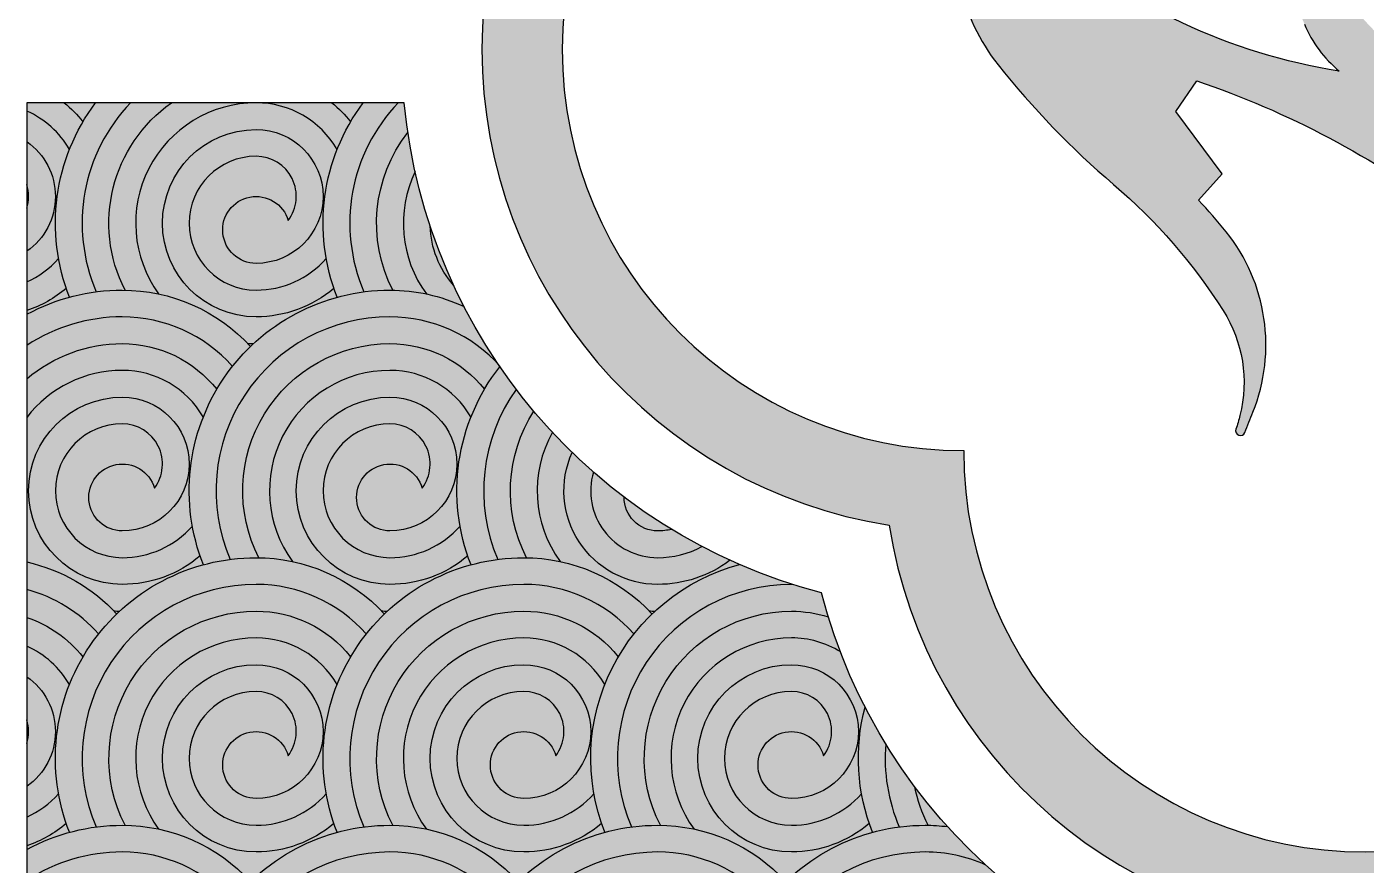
# Model space of a CAD drawing. Extents: x 46226 to 52544, y 29429 to 32275.
# Drawn here: x 46227 to 46728, y 30954 to 31267 of the extents above; entities that cross this region are included whole.
import ezdxf

# ---------------------------------------------------------------- set-up
doc = ezdxf.new("R2010")
doc.units = 0
doc.header["$LTSCALE"] = 1000
doc.header["$MEASUREMENT"] = 0

# ---------------------------------------------------------------- blocks, each defined once
blk = doc.blocks.new('dmgyxywl')
h = blk.add_hatch(color=42)
h.dxf.hatch_style = 1
edge = h.paths.add_edge_path()
edge.add_line((0, -474.5196833667105), (0, -490.5905363818347))
edge.add_arc((-14.33724626977346, -495.0000000000036), 15.00000000000276, -17.09543913810751, 17.09543913812081, ccw=False)
edge.add_line((0, -499.409463618169), (7.275957614183426e-12, -515.4803166332931))
edge.add_arc((-14.33724626977346, -495.0000000000036), 25.00000000000041, 304.9939439770472, 415.0060560229712)
edge = h.paths.add_edge_path()
edge.add_line((0, -526.9287232660536), (0, -537.6549337052602))
edge.add_arc((-14.33724626975891, -495.0000000000036), 44.99999999999771, 288.5786107315354, 310.231549833645)
edge.add_arc((85.66275373021199, -505.0000000000437), 74.99999999997632, 190.1626203549442, 198.9492762169959, ccw=False)
edge.add_arc((-14.33724626976618, -495), 35.00000000000316, 294.18194630463165, 318.409240233314, ccw=False)
edge = h.paths.add_edge_path()
edge.add_line((7.275957614183426e-12, -460), (0, -463.0712767339501))
edge.add_arc((-14.33724626976618, -495.0000000000073), 35.00000000000311, 30.169573491679216, 65.81805369537079, ccw=False)
edge.add_arc((85.66275373026292, -505.0000000000146), 75.00000000002514, 149.6295375079852, 158.4161933700318, ccw=False)
edge.add_arc((-14.33724626976618, -495.0000000000109), 45.00000000000598, 38.34726389134529, 51.05755873102982)
edge.add_line((13.94702497769322, -460), (7.275957614183426e-12, -460))
h = blk.add_hatch(color=42)
h.dxf.hatch_style = 1
h.paths.add_polyline_path([(85.66275373023382, -470.0000000000036, 1), (85.66275373022654, -540.0000000000036, 0.1773689056997282), (114.7272715136933, -529.3548221653837, -0.03835781439934827), (111.8394341135936, -518.2331961664277, -0.2144235957345806), (85.66275373024109, -530.0000000000036, -1), (85.66275373022654, -480.0000000000036, -0.6180339887500126), (97.66275373023382, -504.0000000000073, 2.000000000000271), (85.66275373022654, -520.0000000000036, 1)])
edge = h.paths.add_edge_path()
edge.add_line((38.75859613199282, -460), (25.66275373024109, -460))
edge.add_arc((85.66275373024109, -505.0000000000109), 75.00000000000769, 143.1301023541493, 201.6246339271363)
edge.add_arc((35.66275373023382, -605.0000000000109), 75.00000000000679, 97.45561070894001, 105.2452637187024, ccw=False)
edge.add_arc((85.66275373022654, -505.0000000000036), 65.00000000000031, 136.1869385395942, 203.2267108443493, ccw=False)
edge = h.paths.add_edge_path()
edge.add_line((85.66275373024109, -460.0000000000036), (54.03997712854471, -460))
edge.add_arc((85.66275373021926, -504.9999999999927), 54.99999999998902, 125.0968012275811, 207.0449473588073)
edge.add_arc((35.66275373023382, -595.0000000000109), 65.00000000000489, 77.9378990770116, 89.10593422333181, ccw=False)
edge.add_arc((85.66275373023382, -505.0000000000036), 44.99999999999861, 89.99999999999068, 215.9760102486712, ccw=False)
h = blk.add_hatch()
h.set_pattern_fill('ANSI31', color=42, scale=100)
h.set_pattern_definition([(45, (-46450.44316623981, -30309.35153722623), (-112.2532015133644, 112.2532015133644), [])])
h.paths.add_polyline_path([(113.9470249776932, -460), (85.66275373023382, -460.0000000000036, -0.2671563228268846), (115.921716911238, -477.4103681900124, -0.03835781439931608), (120.9546715903343, -467.080821398984, 0.05551605231046324)])
h = blk.add_hatch(color=42)
h.dxf.hatch_style = 1
edge = h.paths.add_edge_path()
edge.add_arc((350.0000000007858, -440.0000000023683), 210.0000000000011, 198.3520782319584, 204.8083010738464)
edge.add_arc((185.6627537302265, -505.0000000000036), 35, 181.8331419933574, 221.3272373061817, ccw=False)
edge = h.paths.add_edge_path()
edge.add_arc((349.999999999498, -439.999999996704), 210.0000000000011, 188.5274287123398, 192.5607268620577)
edge.add_arc((185.6627537302338, -505.0000000000036), 44.99999999999861, 154.5600682562502, 215.9760102486712)
edge.add_arc((135.6627537302338, -595.0000000000109), 65.00000000000489, 77.93789907701158, 89.10593422333179)
edge.add_arc((185.6627537302193, -504.9999999999927), 54.99999999998902, 142.001032661759, 207.0449473588073, ccw=False)
edge = h.paths.add_edge_path()
edge.add_line((138.7585961319928, -460), (125.6627537302411, -460))
edge.add_arc((185.6627537302411, -505.0000000000109), 75.00000000000769, 143.1301023541493, 201.6246339271363)
edge.add_arc((135.6627537302338, -605.0000000000109), 75.00000000000679, 97.45561070894001, 105.2452637187024, ccw=False)
edge.add_arc((185.6627537302265, -505.0000000000036), 65.00000000000031, 136.1869385395942, 203.2267108443493, ccw=False)
h = blk.add_hatch(color=42)
h.dxf.hatch_style = 1
h.paths.add_polyline_path([(35.66275373023382, -570.0000000000036, 1), (35.66275373022654, -640.0000000000036, 0.1773689056997282), (64.72727151369327, -629.3548221653837, -0.03835781439934827), (61.8394341135936, -618.2331961664277, -0.2144235957345806), (35.66275373024109, -630.0000000000036, -1), (35.66275373022654, -580.0000000000036, -0.6180339887500126), (47.66275373023382, -604.0000000000073, 2.000000000000271), (35.66275373022654, -620.0000000000036, 1)])
edge = h.paths.add_edge_path()
edge.add_line((0, -539.0214580611537), (0, -550.6569415989798))
edge.add_arc((35.66275373022654, -605.0000000000036), 65.00000000000031, 90.00000000001279, 123.27497763865821, ccw=False)
edge.add_arc((35.66275373022654, -595.0000000000073), 55.00000000000279, 41.56798078502362, 90.00000000001518, ccw=False)
edge.add_arc((135.6627537302193, -605.0000000000437), 75.00000000001478, 134.0065524864345, 141.6907281251619, ccw=False)
edge.add_arc((35.66275373022654, -595.0000000000073), 65.00000000000321, 42.53726890509537, 90.00000000011543)
edge.add_arc((35.66275373024109, -605.0000000000109), 75.00000000000769, 90.00000000011117, 118.3921303085559)
edge = h.paths.add_edge_path()
edge.add_line((0, -563.129150995268), (0, -577.5560936385446))
edge.add_arc((35.66275373023382, -605.0000000000036), 44.99999999999861, 89.99999999999068, 142.4202877184923, ccw=False)
edge.add_arc((35.66275373023382, -595.0000000000073), 35.00000000000311, 30.169573491679216, 89.99999999998812, ccw=False)
edge.add_arc((135.6627537302629, -605.0000000000146), 75.00000000002514, 149.6295375079852, 158.4161933700318, ccw=False)
edge.add_arc((35.66275373023382, -595.0000000000109), 45.00000000000598, 38.34726389134529, 89.99999999991662)
edge.add_arc((35.66275373021926, -604.9999999999927), 54.99999999998902, 89.99999999991662, 130.4221084661367)
h = blk.add_hatch(color=42)
h.dxf.hatch_style = 1
h.paths.add_polyline_path([(135.6627537302993, -550.0000000000036, 0.5602845657230627), (86.6769980177487, -630.0079134930675, -0.04876835376769231), (99.24591741510085, -631.4350909360401, -0.6126568142648919), (135.6627537302411, -560.0000000000036, -0.2671563228269033), (165.921716911238, -577.4103681900197, -0.03835781439933054), (170.9546715903416, -567.080821398984, 0.2292727617895306)], flags=17)
h.paths.add_polyline_path([(135.6627537302338, -570.0000000000036, 1), (135.6627537302265, -640.0000000000036, 0.1773689056997282), (164.7272715136933, -629.3548221653837, -0.03835781439934827), (161.8394341135936, -618.2331961664277, -0.2144235957345806), (135.6627537302411, -630.0000000000036, -1), (135.6627537302265, -580.0000000000036, -0.6180339887500126), (147.6627537302338, -604.0000000000073, 2.000000000000271), (135.6627537302265, -620.0000000000036, 1)])
edge = h.paths.add_edge_path()
edge.add_arc((349.9999999974752, -439.9999999951142), 210.0000000000011, 207.2571549116501, 214.0917576931203)
edge.add_arc((135.6627537302265, -595.0000000000073), 55.00000000000279, 42.68872611554921, 90.00000000001515)
edge.add_arc((135.6627537302265, -605.0000000000036), 65.00000000000031, 90.00000000001283, 203.2267108443493)
edge.add_arc((85.66275373023382, -705.0000000000109), 75.00000000000679, 97.45561070893994, 105.2452637187024)
edge.add_arc((135.6627537302411, -605.0000000000109), 75.00000000000769, 90.00000000011107, 201.6246339271363, ccw=False)
edge.add_arc((135.6627537302265, -595.0000000000073), 65.00000000000321, 64.81948088036933, 90.00000000011539, ccw=False)
h = blk.add_hatch(color=42)
h.dxf.hatch_style = 1
edge = h.paths.add_edge_path()
edge.add_arc((350.0000000012224, -440.0000000009495), 210.0000000000011, 232.8442596566109, 238.7033793926367)
edge.add_arc((235.6627537302265, -595.0000000000036), 25, 270.00000000000836, 282.1195777725155, ccw=False)
edge.add_arc((235.6627537302265, -607.5), 12.50000000000193, 179.400954866429, 270, ccw=False)
edge = h.paths.add_edge_path()
edge.add_arc((349.999999995096, -439.9999999941938), 210.0000000000011, 220.1063741315595, 222.9671742478293)
edge.add_arc((235.6627537302338, -605.0000000000036), 44.99999999999861, 150.9243801974241, 215.9760102486712)
edge.add_arc((185.6627537302338, -695.0000000000109), 65.00000000000489, 77.93789907701158, 89.10593422333179)
edge.add_arc((235.6627537302193, -604.9999999999927), 54.99999999998902, 147.2963473077436, 207.0449473588073, ccw=False)
edge = h.paths.add_edge_path()
edge.add_arc((350.0000000010186, -440.000000001517), 210.0000000000011, 214.3952077335923, 217.2517745136137)
edge.add_arc((235.6627537302265, -605.0000000000036), 65.00000000000031, 144.3511009191486, 203.2267108443493)
edge.add_arc((185.6627537302338, -705.0000000000109), 75.00000000000679, 97.45561070893994, 105.2452637187024)
edge.add_arc((235.6627537302411, -605.0000000000109), 75.00000000000769, 141.808949902365, 201.6246339271362, ccw=False)
edge = h.paths.add_edge_path()
edge.add_arc((349.9999999981883, -439.9999999990614), 210.0000000000011, 242.2465381087748, 245.4302391206536)
edge.add_arc((235.6627537302265, -595.0000000000109), 44.99999999999141, 270.00000000000927, 306.9002460413659, ccw=False)
edge.add_arc((235.662753731347, -605.0000000017244), 34.99999999827942, 155.8470897932457, 269.9999999981777, ccw=False)
edge.add_arc((349.9999999945358, -439.9999999948559), 209.999999999902, 225.8500015004357, 228.7958001251271)
edge.add_arc((235.6627537302338, -605), 25.00000000000248, 163.7326117115978, 270.0000000000167)
edge.add_arc((235.6627537302411, -595.0000000000073), 34.99999999999507, 269.9999999999999, 298.2142874545871)
h = blk.add_hatch(color=42)
h.dxf.hatch_style = 1
h.paths.add_polyline_path([(85.66275373009557, -630.0000000000036, 0.5296103715122856), (15.94139418023406, -732.6393202250074, -0.03400186756233257), (25.93090059186216, -730.6340734308214, -0.5385948708638986), (85.66275373021199, -640.0000000000036, -0.2145275598044311), (126.8120488795903, -658.5070485064498, -0.03354111080086578), (133.5572063761792, -651.055473540564, 0.2101075844913805)])
h.paths.add_polyline_path([(85.6627537302993, -650.0000000000036, 0.5602845657230627), (36.6769980177487, -730.0079134930675, -0.04876835376769231), (49.24591741510085, -731.4350909360401, -0.6126568142648919), (85.66275373024109, -660.0000000000036, -0.2671563228269033), (115.921716911238, -677.4103681900197, -0.03835781439933054), (120.9546715903416, -667.080821398984, 0.2292727617895306)], flags=17)
h.paths.add_polyline_path([(85.66275373023382, -670.0000000000036, 1), (85.66275373022654, -740.0000000000036, 0.1773689056997282), (114.7272715136933, -729.3548221653837, -0.03835781439934827), (111.8394341135936, -718.2331961664277, -0.2144235957345806), (85.66275373024109, -730.0000000000036, -1), (85.66275373022654, -680.0000000000036, -0.6180339887500126), (97.66275373023382, -704.0000000000073, 2.000000000000271), (85.66275373022654, -720.0000000000036, 1)])
h = blk.add_hatch(color=42)
h.dxf.hatch_style = 1
h.paths.add_polyline_path([(185.6627537300956, -630.0000000000036, 0.5296103715122856), (115.9413941802341, -732.6393202250074, -0.03400186756233257), (125.9309005918622, -730.6340734308214, -0.5385948708638986), (185.662753730212, -640.0000000000036, -0.2145275598044311), (226.8120488795903, -658.5070485064498, -0.03354111080086578), (233.5572063761792, -651.055473540564, 0.2101075844913805)])
h.paths.add_polyline_path([(185.6627537302993, -650.0000000000036, 0.5602845657230627), (136.6769980177487, -730.0079134930675, -0.04876835376769231), (149.2459174151008, -731.4350909360401, -0.6126568142648919), (185.6627537302411, -660.0000000000036, -0.2671563228269033), (215.921716911238, -677.4103681900197, -0.03835781439933054), (220.9546715903416, -667.080821398984, 0.2292727617895306)], flags=17)
h.paths.add_polyline_path([(185.6627537302338, -670.0000000000036, 1), (185.6627537302265, -740.0000000000036, 0.1773689056997282), (214.7272715136933, -729.3548221653837, -0.03835781439934827), (211.8394341135936, -718.2331961664277, -0.2144235957345806), (185.6627537302411, -730.0000000000036, -1), (185.6627537302265, -680.0000000000036, -0.6180339887500126), (197.6627537302338, -704.0000000000073, 2.000000000000271), (185.6627537302265, -720.0000000000036, 1)])
h = blk.add_hatch(color=42)
h.dxf.hatch_style = 1
edge = h.paths.add_edge_path()
edge.add_line((0, -726.9287232660572), (0, -737.6549337052602))
edge.add_arc((-14.33724626976618, -695.0000000000036), 44.9999999999965, 288.5786107315441, 310.231549833652)
edge.add_arc((85.66275373021926, -705.0000000000437), 74.99999999997992, 190.1626203549432, 198.9492762169941, ccw=False)
edge.add_arc((-14.33724626975891, -695.0000000000073), 34.99999999999623, 294.1819463046232, 318.40924023331496, ccw=False)
edge = h.paths.add_edge_path()
edge.add_line((0, -652.3450662947434), (0, -663.0712767339501))
edge.add_arc((-14.33724626976618, -695.0000000000073), 35.00000000000311, 30.169573491679216, 65.81805369537079, ccw=False)
edge.add_arc((85.66275373026292, -705.0000000000146), 75.00000000002514, 149.6295375079852, 158.4161933700318, ccw=False)
edge.add_arc((-14.33724626976618, -695.0000000000109), 45.00000000000598, 38.34726389134529, 71.42138926846027)
edge = h.paths.add_edge_path()
edge.add_line((0, -631.6009198063621), (0, -641.9015690495544))
edge.add_arc((-14.33724626977346, -695.0000000000073), 55.00000000000279, 41.56798078502362, 74.88975112758868, ccw=False)
edge.add_arc((85.66275373021926, -705.0000000000437), 75.00000000001478, 134.0065524864345, 141.6907281251619, ccw=False)
edge.add_arc((-14.33724626977346, -695.0000000000073), 65.00000000000321, 42.53726890509537, 77.25730859235617)
edge = h.paths.add_edge_path()
edge.add_line((0, -699.4094636181871), (0, -715.4803166332968))
edge.add_arc((-14.33724626977346, -695.0000000000073), 24.99999999999926, 304.9939439770336, 415.0060560229712)
edge.add_line((0, -674.5196833667142), (-1.455191522836685e-11, -690.5905363817947))
edge.add_arc((-14.33724626977346, -695.0000000000109), 15.00000000000522, -17.0954391381473, 17.095439138309814, ccw=False)
h = blk.add_hatch(color=42)
h.dxf.hatch_style = 1
h.paths.add_polyline_path([(285.6627537302338, -670.0000000000036, 1), (285.6627537302265, -740.0000000000036, 0.1773689056997282), (314.7272715136933, -729.3548221653837, -0.03835781439934827), (311.8394341135936, -718.2331961664277, -0.2144235957345806), (285.6627537302411, -730.0000000000036, -1), (285.6627537302265, -680.0000000000036, -0.6180339887500126), (297.6627537302338, -704.0000000000073, 2.000000000000271), (285.6627537302265, -720.0000000000036, 1)])
edge = h.paths.add_edge_path()
edge.add_arc((350.0000000116706, -440.0000000050968), 210.0000000000011, 246.4872624247946, 252.2479851022541)
edge.add_arc((285.6627537302265, -695.0000000000073), 55.00000000000279, 89.67840221010009, 90.00000000001515)
edge.add_arc((285.6627537302265, -705.0000000000036), 65.00000000000031, 90.00000000001283, 203.2267108443493)
edge.add_arc((235.6627537302338, -805.0000000000109), 75.00000000000679, 97.45561070893994, 105.2452637187024)
edge.add_arc((285.6627537302411, -705.0000000000109), 75.00000000000769, 105.02486813254791, 201.6246339271363, ccw=False)
edge = h.paths.add_edge_path()
edge.add_arc((500.0000000029031, -590.0000000068867), 209.9999999999997, 197.2147984425245, 200.961461326992)
edge.add_arc((285.6627537302338, -695.0000000000073), 35.00000000000311, 58.60106654410788, 89.99999999998808)
edge.add_arc((285.6627537302338, -705.0000000000036), 44.99999999999861, 89.99999999999073, 215.9760102486712)
edge.add_arc((235.6627537302338, -795.0000000000109), 65.00000000000489, 77.93789907701158, 89.10593422333179)
edge.add_arc((285.6627537302193, -704.9999999999927), 54.99999999998902, 89.99999999991661, 207.0449473588073, ccw=False)
edge.add_arc((285.6627537302338, -695.0000000000109), 45.00000000000598, 72.21531473276241, 89.99999999991661, ccw=False)
h = blk.add_hatch(color=42)
h.dxf.hatch_style = 1
edge = h.paths.add_edge_path()
edge.add_arc((350.0000001469234, -440.0000000642794), 210.0000000000011, 246.3764536445549, 246.4872623854307)
edge.add_arc((285.6627537302338, -705.0000000000109), 75.00000000000679, 105.024868130685, 105.2452637187024)
edge.add_arc((335.6627537302411, -605.0000000000109), 75.00000000000769, 201.4294161617246, 201.6246339271362, ccw=False)
h = blk.add_hatch(color=42)
h.dxf.hatch_style = 1
edge = h.paths.add_edge_path()
edge.add_arc((500.0000000011787, -589.9999999990905), 209.9999999999998, 216.7293485216117, 222.0048556837943)
edge.add_arc((335.6627537302338, -795.0000000000109), 65.00000000000489, 82.67374554310362, 89.10593422333179)
edge.add_arc((385.6627537302193, -704.9999999999927), 54.99999999998902, 191.0987277790863, 207.0449473588073, ccw=False)
edge = h.paths.add_edge_path()
edge.add_arc((499.9999999967622, -589.9999999912034), 209.9999999999997, 207.1562511966931, 211.4684996610558)
edge.add_arc((385.6627537302265, -705.0000000000036), 65.00000000000031, 175.2577607617339, 203.2267108443493)
edge.add_arc((335.6627537302338, -805.0000000000109), 75.00000000000679, 97.45561070893994, 105.2452637187024)
edge.add_arc((385.6627537302411, -705.0000000000109), 75.00000000000769, 165.2050195388927, 201.6246339271363, ccw=False)
h = blk.add_hatch(color=42)
h.dxf.hatch_style = 1
h.paths.add_polyline_path([(35.66275373023382, -770.0000000000036, 1), (35.66275373022654, -840.0000000000036, 0.1773689056997282), (64.72727151369327, -829.3548221653837, -0.03835781439934827), (61.8394341135936, -818.2331961664277, -0.2144235957345806), (35.66275373024109, -830.0000000000036, -1), (35.66275373022654, -780.0000000000036, -0.6180339887500126), (47.66275373023382, -804.0000000000073, 2.000000000000271), (35.66275373022654, -820.0000000000036, 1)])
edge = h.paths.add_edge_path()
edge.add_line((0, -763.129150995268), (0, -777.5560936385446))
edge.add_arc((35.66275373023382, -805.0000000000036), 44.99999999999861, 89.99999999999068, 142.4202877184923, ccw=False)
edge.add_arc((35.66275373023382, -795.0000000000073), 35.00000000000311, 30.169573491679216, 89.99999999998812, ccw=False)
edge.add_arc((135.6627537302629, -805.0000000000146), 75.00000000002514, 149.6295375079852, 158.4161933700318, ccw=False)
edge.add_arc((35.66275373023382, -795.0000000000109), 45.00000000000598, 38.34726389134529, 89.99999999991662)
edge.add_arc((35.66275373021926, -804.9999999999927), 54.99999999998902, 89.99999999991662, 130.4221084661367)
edge = h.paths.add_edge_path()
edge.add_line((0, -739.0214580611537), (0, -750.6569415989798))
edge.add_arc((35.66275373022654, -805.0000000000036), 65.00000000000031, 90.00000000001279, 123.27497763865821, ccw=False)
edge.add_arc((35.66275373022654, -795.0000000000073), 55.00000000000279, 41.56798078502362, 90.00000000001518, ccw=False)
edge.add_arc((135.6627537302193, -805.0000000000437), 75.00000000001478, 134.0065524864345, 141.6907281251619, ccw=False)
edge.add_arc((35.66275373022654, -795.0000000000073), 65.00000000000321, 42.53726890509537, 90.00000000011543)
edge.add_arc((35.66275373024109, -805.0000000000109), 75.00000000000769, 90.00000000011117, 118.3921303085559)
h = blk.add_hatch(color=42)
h.dxf.hatch_style = 1
h.paths.add_polyline_path([(135.6627537300956, -730.0000000000036, 0.5296103715122856), (65.94139418023406, -832.6393202250074, -0.03400186756233257), (75.93090059186216, -830.6340734308214, -0.5385948708638986), (135.662753730212, -740.0000000000036, -0.2145275598044311), (176.8120488795903, -758.5070485064498, -0.03354111080086578), (183.5572063761792, -751.055473540564, 0.2101075844913805)])
h.paths.add_polyline_path([(135.6627537302993, -750.0000000000036, 0.5602845657230627), (86.6769980177487, -830.0079134930675, -0.04876835376769231), (99.24591741510085, -831.4350909360401, -0.6126568142648919), (135.6627537302411, -760.0000000000036, -0.2671563228269033), (165.921716911238, -777.4103681900197, -0.03835781439933054), (170.9546715903416, -767.080821398984, 0.2292727617895306)], flags=17)
h.paths.add_polyline_path([(135.6627537302338, -770.0000000000036, 1), (135.6627537302265, -840.0000000000036, 0.1773689056997282), (164.7272715136933, -829.3548221653837, -0.03835781439934827), (161.8394341135936, -818.2331961664277, -0.2144235957345806), (135.6627537302411, -830.0000000000036, -1), (135.6627537302265, -780.0000000000036, -0.6180339887500126), (147.6627537302338, -804.0000000000073, 2.000000000000271), (135.6627537302265, -820.0000000000036, 1)])
h = blk.add_hatch(color=42)
h.dxf.hatch_style = 1
h.paths.add_polyline_path([(235.6627537300956, -730.0000000000036, 0.5296103715122856), (165.9413941802341, -832.6393202250074, -0.03400186756233257), (175.9309005918622, -830.6340734308214, -0.5385948708638986), (235.662753730212, -740.0000000000036, -0.2145275598044311), (276.8120488795903, -758.5070485064498, -0.03354111080086578), (283.5572063761792, -751.055473540564, 0.2101075844913805)])
h.paths.add_polyline_path([(235.6627537302993, -750.0000000000036, 0.5602845657230627), (186.6769980177487, -830.0079134930675, -0.04876835376769231), (199.2459174151008, -831.4350909360401, -0.6126568142648919), (235.6627537302411, -760.0000000000036, -0.2671563228269033), (265.921716911238, -777.4103681900197, -0.03835781439933054), (270.9546715903416, -767.080821398984, 0.2292727617895306)], flags=17)
h.paths.add_polyline_path([(235.6627537302338, -770.0000000000036, 1), (235.6627537302265, -840.0000000000036, 0.1773689056997282), (264.7272715136933, -829.3548221653837, -0.03835781439934827), (261.8394341135936, -818.2331961664277, -0.2144235957345806), (235.6627537302411, -830.0000000000036, -1), (235.6627537302265, -780.0000000000036, -0.6180339887500126), (247.6627537302338, -804.0000000000073, 2.000000000000271), (235.6627537302265, -820.0000000000036, 1)])
h = blk.add_hatch(color=42)
h.dxf.hatch_style = 1
h.paths.add_polyline_path([(335.6627537302993, -750.0000000000036, 0.5602845657230627), (286.6769980177487, -830.0079134930675, -0.04876835376769231), (299.2459174151008, -831.4350909360401, -0.6126568142648919), (335.6627537302411, -760.0000000000036, -0.2671563228269033), (365.921716911238, -777.4103681900197, -0.03835781439933054), (370.9546715903416, -767.080821398984, 0.2292727617895306)], flags=17)
h.paths.add_polyline_path([(335.6627537302338, -770.0000000000036, 1), (335.6627537302265, -840.0000000000036, 0.1773689056997282), (364.7272715136933, -829.3548221653837, -0.03835781439934827), (361.8394341135936, -818.2331961664277, -0.2144235957345806), (335.6627537302411, -830.0000000000036, -1), (335.6627537302265, -780.0000000000036, -0.6180339887500126), (347.6627537302338, -804.0000000000073, 2.000000000000271), (335.6627537302265, -820.0000000000036, 1)])
edge = h.paths.add_edge_path()
edge.add_arc((499.9999999974971, -589.9999999947286), 209.9999999999997, 222.0048556864523, 227.4749411573801)
edge.add_arc((335.6627537302265, -795.0000000000073), 55.00000000000279, 65.97139135231653, 90.00000000001515)
edge.add_arc((335.6627537302265, -805.0000000000036), 65.00000000000031, 90.00000000001283, 203.2267108443493)
edge.add_arc((285.6627537302338, -905.0000000000109), 75.00000000000679, 97.45561070893994, 105.2452637187024)
edge.add_arc((335.6627537302411, -805.0000000000109), 75.00000000000769, 90.00000000011107, 201.6246339271363, ccw=False)
edge.add_arc((335.6627537302265, -795.0000000000073), 65.00000000000321, 82.67374554029249, 90.00000000011539, ccw=False)
at = {"color": 42}
for points in [[(15.94139418023406, -532.6393202250074, -0.2609209947153593), (25.66275373024109, -460, -0.2609209947153593)], [(13.94702497769322, -460, -0.0555160523104347), (20.95467159033433, -467.0808213989803)], [(38.75859613199282, -460, 0.3011551077134054), (25.93090059186216, -530.6340734308214)], [(36.6769980177487, -530.0079134930675, -0.3736268179521455), (54.03997712853743, -460, -0.3736268179521455)], [(115.921716911238, -477.410368190016, 0.2671563228269426), (85.66275373023382, -460.0000000000036, 0.6126568142647957), (49.24591741509357, -531.4350909360364)], [(115.9413941802341, -532.6393202250074, -0.2609209947153593), (125.6627537302411, -460, -0.2609209947153593)], [(113.9470249776932, -460, -0.0555160523104347), (120.9546715903343, -467.0808213989803)], [(138.7585961319928, -460, 0.3011551077134054), (125.9309005918622, -530.6340734308214)], [(15.92171691123804, -477.410368190016, 0.156812550290254), (0, -463.0712767339537, 0.156812550290254)], [(114.7272715136933, -529.3548221653837, -0.1773689056996906), (85.66275373023382, -540.0000000000036, -1), (85.66275373023382, -470.0000000000036, -1), (85.66275373023382, -520.0000000000036, -2.000000000000667), (97.66275373023382, -504.0000000000073, 0.6180339887498865), (85.66275373023382, -480.0000000000036, 1), (85.66275373023382, -530.0000000000036, 0.2144235957345824), (111.8394341135863, -518.2331961664277)], [(0, -474.5196833667069, -0.5206342226611985), (0, -515.4803166333004)], [(136.6769980177487, -530.0079134930675, -0.2916813241034324), (142.3215519916048, -471.1394000074943, -0.2916813241034324)], [(145.0261278226753, -485.669592998358, 0.2745820453008874), (149.2459174150936, -531.4350909360364)], [(0, -499.4094636181944, 0.150302573651196), (0, -490.5905363818201, 0.150302573651196)], [(159.3794933501849, -528.1125555444378, -0.1740518054055005), (150.6806658899513, -506.1196116891842, -0.1740518054055005)], [(0, -526.9287232660499, 0.1061070528213741), (11.83943411358632, -518.2331961664277)], [(14.72727151369327, -529.3548221653837, -0.09476089069830619), (0, -537.6549337052638, -0.09476089069830619)], [(0, -539.0214580611573, -0.1245217137769946), (35.66275373023382, -530.0000000000036, -0.2101075844907978), (83.55720637617196, -551.0554735405567)], [(65.94139418023406, -632.6393202250074, -0.5296103715129522), (135.6627537302338, -530.0000000000036, -0.1103149912281458), (163.3184090835857, -536.1768351159517, -0.1103149912281458)], [(76.8120488795903, -558.5070485064498, 0.2145275598043499), (35.66275373023382, -540.0000000000036, 0.146218353258517), (0, -550.6569415989761, 0.146218353258517)], [(176.8120488795903, -558.5070485064498, 0.2145275598043432), (135.6627537302338, -540.0000000000036, 0.5385948708639797), (75.93090059186216, -630.6340734308214)], [(0, -563.1291509952644, -0.1782266590704422), (35.66275373023382, -550.0000000000036, -0.2292727617898945), (70.95467159033433, -567.0808213989803)], [(86.6769980177487, -630.0079134930675, -0.5602845657226486), (135.6627537302338, -550.0000000000036, -0.2292727617898945), (170.9546715903343, -567.0808213989803, -0.2292727617898945)], [(82.45694853593886, -549.8856637809513, 0.01238804775090993), (84.68404237934737, -549.9893556754505, 0.01238804775090993)], [(65.92171691123804, -577.410368190016, 0.2671563228269722), (35.66275373023382, -560.0000000000036, 0.2328006070453014), (0, -577.5560936385409, 0.2328006070453014)], [(165.921716911238, -577.410368190016, 0.2671563228269426), (135.6627537302338, -560.0000000000036, 0.6126568142647957), (99.24591741509357, -631.4350909360364)], [(165.9413941802341, -632.6393202250074, -0.2670874066706167), (176.7162425630231, -558.6285775373144, -0.2670874066706167)], [(64.72727151369327, -629.3548221653837, -0.1773689056996906), (35.66275373023382, -640.0000000000036, -1), (35.66275373023382, -570.0000000000036, -1), (35.66275373023382, -620.0000000000036, -2.000000000000667), (47.66275373023382, -604.0000000000073, 0.6180339887498865), (35.66275373023382, -580.0000000000036, 1), (35.66275373023382, -630.0000000000036, 0.2144235957345824), (61.83943411358632, -618.2331961664277)], [(164.7272715136933, -629.3548221653837, -0.1773689056996906), (135.6627537302338, -640.0000000000036, -1), (135.6627537302338, -570.0000000000036, -1), (135.6627537302338, -620.0000000000036, -2.000000000000667), (147.6627537302338, -604.0000000000073, 0.6180339887498865), (135.6627537302338, -580.0000000000036, 1), (135.6627537302338, -630.0000000000036, 0.2144235957345824), (161.8394341135863, -618.2331961664277)], [(182.8435163399699, -567.1169145724452, 0.2626977360375651), (175.9309005918622, -630.6340734308214)], [(186.6769980177487, -630.0079134930675, -0.266773841516559), (189.3815550793588, -575.2838318176982, -0.266773841516559)], [(196.3336948246069, -583.1316409943975, 0.2917178531731591), (199.2459174150936, -631.4350909360364)], [(262.6818184009535, -630.985693606206, -0.1624135700947263), (235.6627537302338, -640.0000000000036, -0.5438198996385345), (203.7267687992498, -590.6789362654854)], [(211.663631558622, -597.9969910044383, 0.5000391809603347), (235.6627537302338, -630.0000000000036, 0.1237337717332884), (252.2097217450864, -625.8414955784465, 0.1237337717332884)], [(240.9115701269111, -619.4427888432183, -0.0529309831433307), (235.6627537302338, -620.0000000000036, -0.4172791776464195), (223.1634369333406, -607.3693110144268, -0.4172791776464195)], [(15.94139418023406, -732.6393202250074, -0.5296103715128742), (85.66275373023382, -630.0000000000036, -0.2101075844907978), (133.557206376172, -651.0554735405567, -0.2101075844907978)], [(115.9413941802341, -732.6393202250074, -0.5296103715128742), (185.6627537302338, -630.0000000000036, -0.2101075844907978), (233.557206376172, -651.0554735405567, -0.2101075844907978)], [(0, -631.6009198063621, -0.1526644598218582), (33.55720637617196, -651.0554735405567)], [(215.9413941802341, -732.6393202250074, -0.4483680809632882), (266.2198840634228, -632.5639950085715, -0.4483680809632882)], [(265.9413941802341, -632.6393202250074, -0.0008517983988643728), (265.8476265662975, -632.4016061406, -0.0008517983988643728)], [(126.8120488795903, -658.5070485064498, 0.2145275598043432), (85.66275373023382, -640.0000000000036, 0.5385948708639797), (25.93090059186216, -730.6340734308214)], [(226.8120488795903, -658.5070485064498, 0.2145275598043432), (185.6627537302338, -640.0000000000036, 0.5385948708639797), (125.9309005918622, -730.6340734308214)], [(285.9714638300429, -640.0008663879744, 0.001403236015593292), (285.6627537302338, -640.0000000000036, 0.5385948708639797), (225.9309005918622, -730.6340734308214)], [(26.81204887959029, -658.5070485064498, 0.1464268963256931), (0, -641.9015690495544, 0.1464268963256931)], [(36.6769980177487, -730.0079134930675, -0.5602845657226486), (85.66275373023382, -650.0000000000036, -0.2292727617898945), (120.9546715903343, -667.0808213989803, -0.2292727617898945)], [(32.45694853593886, -649.8856637809513, 0.01238804775090993), (34.68404237934737, -649.9893556754505, 0.01238804775090993)], [(136.6769980177487, -730.0079134930675, -0.5602845657226486), (185.6627537302338, -650.0000000000036, -0.2292727617898945), (220.9546715903343, -667.0808213989803, -0.2292727617898945)], [(132.4569485359389, -649.8856637809513, 0.01238804775090993), (134.6840423793474, -649.9893556754505, 0.01238804775090993)], [(236.6769980177487, -730.0079134930675, -0.5602845657225167), (285.6627537302338, -650.0000000000036, -0.07775646952561191), (299.4075895932328, -652.1505019037686, -0.07775646952561191)], [(232.4569485359389, -649.8856637809513, 0.01238804775090993), (234.6840423793474, -649.9893556754505, 0.01238804775090993)], [(0, -652.3450662947434, -0.145323347493799), (20.95467159033433, -667.0808213989803)], [(115.921716911238, -677.410368190016, 0.2671563228269426), (85.66275373023382, -660.0000000000036, 0.6126568142647957), (49.24591741509357, -731.4350909360364)], [(215.921716911238, -677.410368190016, 0.2671563228269426), (185.6627537302338, -660.0000000000036, 0.6126568142647957), (149.2459174150936, -731.4350909360364)], [(303.8975347414889, -665.1253826556494, 0.1378673646213049), (285.6627537302338, -660.0000000000036, 0.6126568142647957), (249.2459174150936, -731.4350909360364)], [(15.92171691123804, -677.410368190016, 0.156812550290254), (0, -663.0712767339537, 0.156812550290254)], [(114.7272715136933, -729.3548221653837, -0.1773689056996906), (85.66275373023382, -740.0000000000036, -1), (85.66275373023382, -670.0000000000036, -1), (85.66275373023382, -720.0000000000036, -2.000000000000667), (97.66275373023382, -704.0000000000073, 0.6180339887498865), (85.66275373023382, -680.0000000000036, 1), (85.66275373023382, -730.0000000000036, 0.2144235957345824), (111.8394341135863, -718.2331961664277)], [(214.7272715136933, -729.3548221653837, -0.1773689056996906), (185.6627537302338, -740.0000000000036, -1), (185.6627537302338, -670.0000000000036, -1), (185.6627537302338, -720.0000000000036, -2.000000000000667), (197.6627537302338, -704.0000000000073, 0.6180339887498865), (185.6627537302338, -680.0000000000036, 1), (185.6627537302338, -730.0000000000036, 0.2144235957345824), (211.8394341135863, -718.2331961664277)], [(314.7272715136933, -729.3548221653837, -0.1773689056996906), (285.6627537302338, -740.0000000000036, -1), (285.6627537302338, -670.0000000000036, -1), (285.6627537302338, -720.0000000000036, -2.000000000000667), (297.6627537302338, -704.0000000000073, 0.6180339887498865), (285.6627537302338, -680.0000000000036, 1), (285.6627537302338, -730.0000000000036, 0.2144235957345824), (311.8394341135863, -718.2331961664277)], [(0, -674.5196833667069, -0.5206342226614704), (0, -715.4803166333004, -0.5206342226614704)], [(315.9413941802341, -732.6393202250074, -0.1602618296223614), (313.1493214413276, -685.8479208000172, -0.1602618296223614)], [(0, -699.4094636181944, 0.1503025736513898), (0, -690.5905363818129)], [(320.8852675933158, -699.6262406284877, 0.1226470398481014), (325.9309005918622, -730.6340734308214)], [(0, -726.9287232660499, 0.1061070528213741), (11.83943411358632, -718.2331961664277)], [(336.6769980177487, -730.0079134930675, -0.0696910070203429), (331.6914221075422, -715.5875097579083, -0.0696910070203429)], [(14.72727151369327, -729.3548221653837, -0.09476089069831628), (0, -737.6549337052638, -0.09476089069831628)], [(0, -739.0214580611573, -0.1245217137769946), (35.66275373023382, -730.0000000000036, -0.2101075844907978), (83.55720637617196, -751.0554735405567)], [(65.94139418023406, -832.6393202250074, -0.5296103715128742), (135.6627537302338, -730.0000000000036, -0.2101075844907978), (183.557206376172, -751.0554735405567, -0.2101075844907978)], [(165.9413941802341, -832.6393202250074, -0.5296103715128742), (235.6627537302338, -730.0000000000036, -0.2101075844907978), (283.557206376172, -751.0554735405567, -0.2101075844907978)], [(265.9413941802341, -832.6393202250074, -0.5296103715129522), (335.6627537302338, -730.0000000000036, -0.03197770870262348), (343.9514957361243, -730.5306525862143, -0.03197770870262348)], [(76.8120488795903, -758.5070485064498, 0.2145275598043499), (35.66275373023382, -740.0000000000036, 0.146218353258517), (0, -750.6569415989761, 0.146218353258517)], [(176.8120488795903, -758.5070485064498, 0.2145275598043432), (135.6627537302338, -740.0000000000036, 0.5385948708639797), (75.93090059186216, -830.6340734308214)], [(276.8120488795903, -758.5070485064498, 0.2145275598043432), (235.6627537302338, -740.0000000000036, 0.5385948708639797), (175.9309005918622, -830.6340734308214)], [(358.0583543957764, -744.7661760282099, 0.1052304446621536), (335.6627537302338, -740.0000000000036, 0.5385948708639797), (275.9309005918622, -830.6340734308214)]]:
    blk.add_lwpolyline(points, format="xyb", dxfattribs=at)

msp = doc.modelspace()

# ---------------------------------------------------------------- hatches: boundary and pattern name
h = msp.add_hatch(color=51)
h.dxf.hatch_style = 1
edge = h.paths.add_edge_path()
edge.add_line((46707.18642155037, 31617.92162212654), (46707.18642155037, 31698.87617252367))
edge.add_line((46707.18642155037, 31698.87617252367), (46227.18642155037, 31698.87617252367))
edge.add_line((46227.18642155037, 31698.87617252367), (46227.18642155037, 31278.87617252367))
edge.add_line((46227.18642155037, 31278.87617252367), (46368.14097194671, 31278.87617252367))
edge.add_arc((46577.18642155038, 31258.87617252365), 210.0000000000021, 104.663584382567, 174.5349762000892, ccw=False)
edge.add_arc((46727.18642155058, 31408.87617252289), 210.0000000000016, 95.46502379996372, 165.3364156170637, ccw=False)
edge = h.paths.add_edge_path()
edge.add_arc((46577.18642155037, 31258.87617252365), 209.9999999999978, 185.4650237998999, 255.3364156175108, ccw=False)
edge.add_line((46368.1409719467, 31238.87617252367), (46227.18642155037, 31238.87617252367))
edge.add_line((46227.18642155037, 31238.87617252367), (46227.18642155037, 30818.87617252367))
edge.add_line((46227.18642155037, 30818.87617252367), (46707.18642155037, 30818.87617252367))
edge.add_line((46707.18642155037, 30818.87617252367), (46707.18642155037, 30899.83072292248))
edge.add_arc((46727.18642155038, 31108.87617252615), 210.0000000000011, 194.6635843834462, 264.53497620009216, ccw=False)
edge = h.paths.add_edge_path()
edge.add_line((47227.18642155037, 31238.87617252367), (47086.23187115428, 31238.87617252367))
edge.add_arc((46877.1864215506, 31258.87617252367), 210.0000000000076, 284.66358438242514, 354.5349762000943, ccw=False)
edge.add_arc((46727.18642155038, 31108.87617252615), 209.9999999999987, 275.4650237999039, 345.33641561654133, ccw=False)
edge.add_line((46747.18642155037, 30899.83072292248), (46747.18642155037, 30818.87617252367))
edge.add_line((46747.18642155037, 30818.87617252367), (47227.18642155037, 30818.87617252367))
edge.add_line((47227.18642155037, 30818.87617252367), (47227.18642155037, 31238.87617252367))
edge = h.paths.add_edge_path()
edge.add_line((47227.18642155037, 31698.87617252367), (46747.18642155037, 31698.87617252367))
edge.add_line((46747.18642155037, 31698.87617252367), (46747.18642155037, 31617.92162212658))
edge.add_arc((46727.18642155058, 31408.87617252289), 210.000000000002, 14.663584382930026, 84.53497620015202, ccw=False)
edge.add_arc((46877.1864215506, 31258.87617252368), 210.0000000000048, 5.46502379990369, 75.3364156173779, ccw=False)
edge.add_line((47086.23187115428, 31278.87617252367), (47227.18642155037, 31278.87617252367))
edge.add_line((47227.18642155037, 31278.87617252367), (47227.18642155037, 31698.87617252367))
h = msp.add_hatch(color=254)
h.dxf.hatch_style = 1
h.paths.add_polyline_path([(46549.35160254428, 31436.71099152965, 0.8556546004009121), (46549.35160254441, 31081.04135351764, 0.8556546003993958), (46905.02124055634, 31081.04135351756, 0.8556546004036865), (46905.02124055639, 31436.71099152977, 0.8556546004022098)])
h.paths.add_polyline_path([(46877.18642155038, 31408.87617252367, -1), (46877.18642155038, 31108.87617252367, -1), (46577.18642155038, 31108.87617252365, -1), (46577.18642155038, 31408.87617252365, -1)], flags=16)
h.paths.add_polyline_path([(46704.70270969595, 31371.03693620478, -0.1147956491272128), (46745.83981079119, 31361.60812090552, -0.01069878100157752), (46821.32071562599, 31322.76173029744, 0.1842859076422971), (46920.57807275815, 31309.56145084543, -0.9090717875825481), (46922.8856675816, 31308.13954147078, -0.1307130833091324), (46920.46503687525, 31305.36287941524, -0.2066723160404875), (46853.82834962484, 31292.80721127314, 0.1662269813830174), (46847.51284557065, 31292.12201160391, -0.289938932934573), (46800.03352928149, 31298.1791271064, 0.4474642338786561), (46793.05466910713, 31297.12297771797, -0.2939178679181103), (46774.85111579924, 31288.99492638496, -0.1911743063039638), (46752.43357062594, 31302.11705000764, 0.487607083413312), (46746.03598730784, 31302.11705000764, -0.3622889812143235), (46714.69497560566, 31295.36458774608, 0.3179479443245795), (46707.68604328722, 31294.42880917903, 0.0400841642402771), (46728.52869258367, 31267.97627548667, 0.1080930211900639), (46755.72487835187, 31249.04978410291, -0.02294371739465794), (46805.48207111019, 31225.71527296149, -0.02210870337401234), (46893.47687958635, 31174.32243179665, 0.02436639814055726), (46897.33301293676, 31172.09355767476, -1), (46896.59626415874, 31170.66211122834, 0.01674269667692697), (46837.80184265591, 31198.47320272952, 0.04455159858381966), (46779.33823349116, 31217.80247935856, -0.01449107154613001), (46767.55402158214, 31220.92778302737, 0.7764484635887033), (46761.52208015748, 31210.83274544063, -0.05541379522992706), (46808.56110487778, 31151.59597145823, 0.01896871283246981), (46829.43718732278, 31120.97267400926, 0.04004196600580057), (46841.99637607515, 31106.54630077879, -0.02803013027092206), (46848.70971690645, 31099.1985683999, -0.898084470048896), (46847.01736277261, 31097.485259392, -0.06118046393122457), (46820.62304188252, 31124.34669756709, -0.01135297042142729), (46794.67325804041, 31159.80969211454, 0.07844495671542412), (46759.11542415345, 31196.8057492726, 0.08082624056744107), (46664.24930764196, 31247.08341751876), (46656.45443099229, 31235.67855329773), (46673.80835778144, 31212.30422838393), (46664.95812576829, 31202.45736847526, -0.0211572615274939), (46675.24969795943, 31190.67086523429, -0.2707015427016677), (46685.21613720415, 31123.24507992118, 0.002626038664191349), (46682.22431265459, 31115.68278694042, -0.9814691999754309), (46678.8806440189, 31116.91383807576, 0.02178634507408432), (46680.40317898601, 31122.00659275067, 0.2058229804284108), (46674.11208643701, 31161.22943264558, 0.07509449236605069), (46633.19822678811, 31208.35840469518, -0.04862885247117039), (46590.03797797377, 31253.07856606045, -0.1157555504988295), (46575.74504166563, 31283.43997564119, -0.2133750996242396), (46582.32181958367, 31314.15351247679, -0.48794081221161), (46595.71064572373, 31314.57535256257, 0.03857120863583733), (46607.58914264935, 31302.36174204413, 0.1424492398722037), (46717.49752254228, 31250.72529326469, -0.1218751580688588), (46704.50830212905, 31268.270231257, 0.07026781988593833), (46689.39545765633, 31293.76816391802, 0.1233044205936708), (46613.33893660422, 31351.59627396366, 0.2195928836832202), (46600.2483553758, 31351.23469674729, 0.3678330666056923), (46595.48475085293, 31340.150898842, -0.7449123296223203), (46590.12235687226, 31336.56549048911, -0.2239209489824649), (46586.67378952207, 31343.90780075895, 0.1430671053463995), (46582.48845464108, 31358.31434456196), (46568.47377411349, 31370.93430342593), (46581.87374463635, 31368.32146652306), (46574.84694592639, 31380.07946496204), (46587.65007283604, 31372.54614153548, -0.04621740284403954), (46609.61565137275, 31374.43675351002, -0.2124678671768912), (46645.7917331638, 31358.05454807874, -0.1072222104477078)], flags=0)
h = msp.add_hatch(color=254)
h.dxf.hatch_style = 1
edge = h.paths.add_edge_path()
edge.add_arc((46888.24857487907, 31446.23996972889), 140.4500407877844, 241.54135560007228, 283.30796590806443, ccw=False)
edge.add_arc((45875.95480353233, 29578.6133331042), 1983.877601864697, 61.5413556000703, 63.99324204138589)
edge.add_arc((46705.00794439742, 31277.91544388638), 93.1219925679726, 63.99324204138386, 90.18780409425278)
edge.add_arc((46705.16904154018, 31228.76766917064), 142.2700313060413, 90.18780409425793, 114.6677982426238)
edge.add_arc((46609.2977676678, 31325.60068167958), 48.83710640361192, 41.64650458062665, 89.62705564221572)
edge.add_arc((46608.83774933249, 31254.9286462257), 119.5106390170554, 89.6270556422292, 100.211771933896)
edge.add_line((46587.65007283604, 31372.54614153548), (46574.84694592639, 31380.07946496204))
edge.add_line((46574.84694592639, 31380.07946496204), (46581.87374463635, 31368.32146652306))
edge.add_line((46581.87374463635, 31368.32146652306), (46568.47377411349, 31370.93430342593))
edge.add_line((46568.47377411349, 31370.93430342593), (46582.48845464108, 31358.31434456196))
edge.add_arc((46559.92194589028, 31343.94718160781), 26.75187261765285, -0.08434389922649643, 32.4832215913828, ccw=False)
edge.add_arc((46596.18448456511, 31343.8938002568), 9.510705347964471, 179.9156561006986, 230.4017517803532)
edge.add_arc((46592.26795881717, 31339.15923916732), 3.36617585870343, 230.4017517803951, 377.1332729443531)
edge.add_arc((46604.38047750523, 31342.89323757575), 9.308833138639951, 116.3525092737751, 197.1332729443703, ccw=False)
edge.add_arc((46607.18544100535, 31337.23089561654), 15.62784704113925, 66.81183950783628, 116.35250927373971, ccw=False)
edge.add_arc((46535.90318469888, 31170.82197164386), 196.661241866203, 38.69447336263261, 66.8118395078439, ccw=False)
edge.add_arc((46606.68283865951, 31227.51595875652), 105.9751481719867, 22.616702238664175, 38.69447336263238, ccw=False)
edge.add_arc((46746.45790902978, 31285.74651657461), 45.44436233052969, 202.6167022386534, 230.4113554069803)
edge.add_arc((46751.32698117738, 31465.51985524616), 217.4422592973952, 228.6208302094943, 261.0496196105278, ccw=False)
edge.add_arc((46680.69486254255, 31385.34470216235), 110.5921242724089, 219.7853402421142, 228.6208302094811, ccw=False)
edge.add_arc((46589.18090722048, 31309.13780940185), 8.497314902103554, 39.78534024211316, 143.8238878480898)
edge.add_arc((46613.38043540889, 31291.44192120597), 38.47666819037236, 143.8238878480995, 192.0033437955028)
edge.add_arc((46647.58513871045, 31298.71444174197), 73.4459587592991, 192.0033437955036, 218.4150139882881)
edge.add_arc((46840.97992366921, 31452.07979028136), 320.2707407036018, 218.4150139882883, 229.5511534349197)
edge.add_arc((46497.64104131178, 31049.35409600788), 208.9452577001713, 32.37300535031528, 49.55115343492662, ccw=False)
edge.add_arc((46631.63440012043, 31134.30033811403), 50.29443276446268, -14.148476635848283, 32.3730053503042, ccw=False)
edge.add_arc((46621.22989461861, 31136.92312966728), 61.02442671922578, 340.8592506214736, 345.8515233641823, ccw=False)
edge.add_arc((46680.56399219614, 31116.32958540118), 1.781856412164081, 160.8592506214824, 338.7159810100246)
edge.add_arc((47403.64877488829, 30834.6429254139), 774.2329484567463, 158.1141386643068, 158.7159810100425, ccw=False)
edge.add_arc((46622.52649611181, 31148.42818622167), 67.55871478372329, 338.1141386642887, 398.7022698373355)
edge.add_arc((46530.89370220881, 31075.01051498346), 184.9755933340822, 38.70226983733102, 43.55043369590878)
edge.add_line((46664.95812576829, 31202.45736847526), (46673.80835778144, 31212.30422838393))
edge.add_line((46673.80835778144, 31212.30422838393), (46656.45443099229, 31235.67855329773))
edge.add_line((46656.45443099229, 31235.67855329773), (46664.24930764196, 31247.08341751876))
edge.add_arc((46557.18671614453, 30930.43539410227), 334.2579381730796, 52.83514350299379, 71.31897233313993, ccw=False)
edge.add_arc((46659.71536827114, 31065.68408534281), 164.5395449766451, 34.893625240554684, 52.83514350299828, ccw=False)
edge.add_arc((47588.46635013445, 31713.43613494273), 967.785984221104, 214.8936252405538, 217.4954226228997)
edge.add_arc((46943.1724888736, 31218.36664148381), 154.4607290281953, 217.4954226228973, 231.4994968705472)
edge.add_arc((46847.77127963281, 31098.43304570085), 1.211069576579254, 231.4994968708562, 399.2055703321743)
edge.add_arc((46779.87030273186, 31043.04336695951), 88.83845784744172, 39.20557033233348, 45.6279213510322)
edge.add_arc((46925.64270199733, 31192.04642678726), 119.611786157312, 216.4558786605405, 225.627921351008, ccw=False)
edge.add_arc((47222.45665910337, 31411.32368838477), 488.6389431344799, 212.1090912003561, 216.4558786605535, ccw=False)
edge.add_arc((46518.61481176402, 30969.64888849754), 342.3062866619849, 32.10909120034776, 44.79602231866143)
edge.add_arc((46765.82887057262, 31215.1089794547), 6.06915323772736, 73.48603438963522, 224.7960223186562, ccw=False)
edge.add_arc((46827.35255144631, 31422.6236909767), 210.3737233055026, 253.4860343896753, 256.8069109119926)
edge.add_arc((46700.31965186173, 30880.72216000871), 346.2182518812743, 66.60318400338531, 76.80691091198372, ccw=False)
edge.add_arc((46452.04347705167, 30306.90228579152), 971.4464558395996, 62.7664002979883, 66.60318400338531, ccw=False)
edge.add_arc((46896.96461040324, 31171.37784893735), 0.8049592682216828, 242.766400298083, 422.763395393193)
edge.add_arc((46918.25968641302, 31212.74855238651), 45.72476635035146, 237.18013308422832, 242.76339539334322, ccw=False)
edge.add_arc((46268.62541366793, 30205.4806880806), 1152.863252440267, 57.18013308425811, 62.24624933679508)
edge.add_arc((46526.47914166213, 30695.5021630745), 599.139863918797, 62.24624933678744, 67.50363963690553)
edge.add_arc((46785.38895016759, 31320.67805785278), 77.52784504340873, 222.8263569850809, 247.50363963691882, ccw=False)
edge.add_arc((46882.82348365747, 31410.98671625712), 210.3779188077168, 213.6446586693939, 222.8263569850629, ccw=False)
edge.add_arc((46711.85192265017, 31289.94274830519), 6.122033406513514, 62.32880658226071, 132.8806278079459, ccw=False)
edge.add_arc((46726.31748415979, 31317.52927347908), 25.02710528074591, 242.3288065823193, 321.988381340281)
edge.add_arc((46749.23477896689, 31299.61683528456), 4.059968194392716, 38.01161865969982, 141.9883813402369, ccw=False)
edge.add_arc((46780.17508437932, 31323.80015679284), 35.21006539595601, 218.0116186597267, 261.3031850363832)
edge.add_arc((46777.63659768422, 31307.20490214754), 18.42178402341516, 261.3031850363957, 326.8192034702131)
edge.add_arc((46797.01602667768, 31294.53263379171), 4.733099983946309, 50.39196932900501, 146.8192034702061, ccw=False)
edge.add_arc((46828.55689010645, 31332.64810964501), 44.74028240855905, 230.3919693290227, 295.0676953570295)
edge.add_arc((46851.67264105536, 31283.22874953845), 9.818045051819135, 77.31645848286638, 115.0676953570181, ccw=False)
edge.add_arc((46872.6075274386, 31376.24874815107), 85.52863611627758, 257.3164584828808, 304.0246515117566)
edge.add_arc((46916.45548404835, 31311.30177257376), 7.165679717933127, 304.0246515118272, 333.8129959966014)
edge.add_arc((46921.66399129124, 31308.74033657145), 1.361413864855835, 333.8129959965291, 502.9053526246327)

# ---------------------------------------------------------------- linework, layer by layer
at = {"color": 254}
msp.add_lwpolyline([(46905.02124055634, 31081.04135351756, 0.8556546004036865), (46905.02124055639, 31436.71099152977, 0.8556546004022091), (46549.35160254428, 31436.71099152965, 0.8556546004009111), (46549.35160254441, 31081.04135351764, 0.855654600399394)], format="xyb", close=True, dxfattribs=at)
for points in [[(46577.18642155038, 31408.87617252365, 1), (46577.18642155038, 31108.87617252365, 1)], [(46704.50830212905, 31268.27023125701, 0.1218751580688934), (46717.49752254228, 31250.72529326469, -0.1424492398722575), (46607.58914264932, 31302.36174204416, -0.03857120863573844)], [(46575.74504166563, 31283.4399756412, 0.1157555504988504), (46590.03797797377, 31253.07856606044, 0.04862885247115527), (46633.1982267881, 31208.35840469519, -0.07509449236608608), (46674.11208643702, 31161.22943264557, -0.2058229804290605), (46680.40317898597, 31122.00659275053, -0.02178634507351777), (46678.8806440189, 31116.91383807576, 0.9814691999754109), (46682.22431265459, 31115.68278694042, -0.002626038664185625), (46685.21613720414, 31123.24507992116, 0.2707015427017689), (46675.24969795942, 31190.6708652343, 0.02115726152748354), (46664.95812576829, 31202.45736847526), (46673.80835778144, 31212.30422838393), (46656.45443099229, 31235.67855329773), (46664.24930764196, 31247.08341751876, -0.08082624056742224), (46759.11542415342, 31196.80574927261, -0.07844495671546006)], [(46577.18642155038, 31108.87617252367, 1), (46877.18642155038, 31108.87617252367, 1)]]:
    msp.add_lwpolyline(points, format="xyb", dxfattribs=at)
at = {"color": 51}
msp.add_lwpolyline([(46524.02636537132, 31055.7161163437, -0.3146819522075137), (46368.1409719467, 31238.87617252367), (46227.18642155037, 31238.87617252367), (46227.18642155037, 30818.87617252367), (46707.18642155037, 30818.87617252367), (46707.18642155037, 30899.83072292248, -0.3146819522028954)], format="xyb", close=True, dxfattribs=at)

# ---------------------------------------------------------------- block references
msp.add_blockref('dmgyxywl', (46227.18642155037, 31698.87617252367))

doc.saveas('drawing.dxf')
